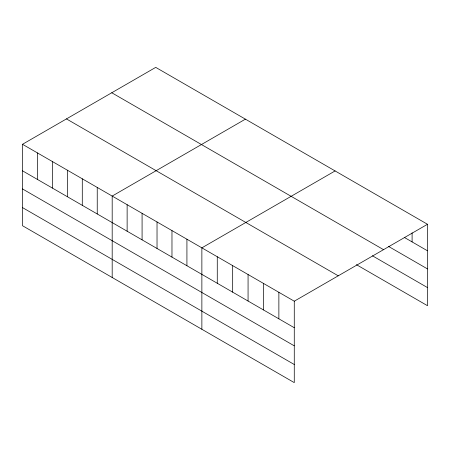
<?xml version="1.0" encoding="UTF-8"?>
<svg xmlns="http://www.w3.org/2000/svg" width="450" height="450" viewBox="0 0 450 450"><rect width="100%" height="100%" fill="white"/><g stroke="black" fill="none" stroke-linecap="round" stroke-linejoin="round"><path stroke-width="0.67" d="M294.272 345.836L294.272 301.202L22.5 144.292L22.5 225.72L294.272 382.624L294.272 345.836L22.5 188.933M22.5 144.292L155.728 67.376L427.5 224.28L427.5 305.707L356.423 264.668M245.413 119.154L112.185 196.071L112.185 277.498M335.098 170.933L201.87 247.849L201.87 329.276M294.272 301.202L427.5 224.28M404.398 237.465L427.5 250.802M388.406 246.347L427.5 268.92M111.763 92.756L383.535 249.666M372.414 255.786L427.5 287.589M66.465 118.913L338.237 275.816M22.5 170.814L294.272 327.718M22.5 207.602L294.272 364.506M412.099 232.836L412.099 241.909M278.871 292.309L278.871 318.825M263.469 283.416L263.469 309.938M248.068 274.528L248.068 301.044M232.672 265.635L232.672 292.151M217.271 256.742L217.271 283.264M186.924 239.22L186.924 265.742M171.973 230.591L171.973 257.113M157.028 221.963L157.028 248.479M142.082 213.334L142.082 239.85M127.131 204.705L127.131 231.221M97.239 187.442L97.239 213.964M82.288 178.813L82.288 205.329M67.343 170.184L67.343 196.701M52.397 161.556L52.397 188.072M37.446 152.921L37.446 179.443"/></g></svg>
